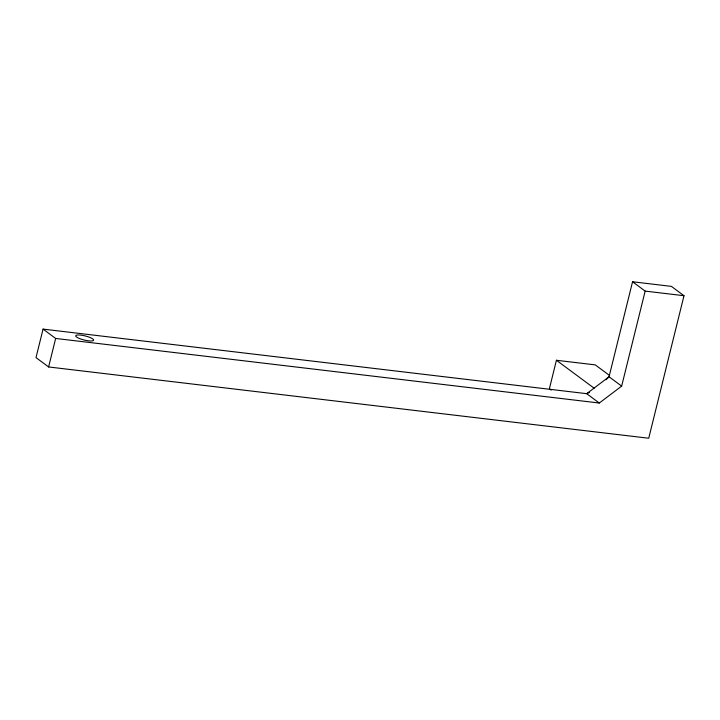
<?xml version="1.0" encoding="UTF-8"?>
<svg xmlns="http://www.w3.org/2000/svg" width="720" height="720" viewBox="0 0 720 720"><rect width="100%" height="100%" fill="white"/><g stroke="black" fill="none" stroke-linecap="round" stroke-linejoin="round"><path stroke-width="1.08" d="M632.556 281.763L645.165 291.105L621.657 386.118L599.301 403.029L586.692 393.678L43.056 329.112L36 357.615L48.609 366.957L648.729 438.237L684 295.713L671.391 286.371L632.556 281.763L609.048 376.776L605.961 379.782M48.609 366.957L55.665 338.454L43.056 329.112M609.624 375.534L595.26 364.887L556.425 360.27L549.378 388.773L551.169 390.105M589.464 392.445L586.692 393.678L609.048 376.776L621.657 386.118M645.165 291.105L684 295.713M55.665 338.454L599.301 403.029M556.425 360.27L594.144 388.215M79.56 338.571A9.252 2.115 13.9 0 0 93.627 340.245A9.252 2.115 13.9 0 0 80.793 335.106A9.252 2.115 13.9 0 0 79.56 338.571"/></g></svg>
